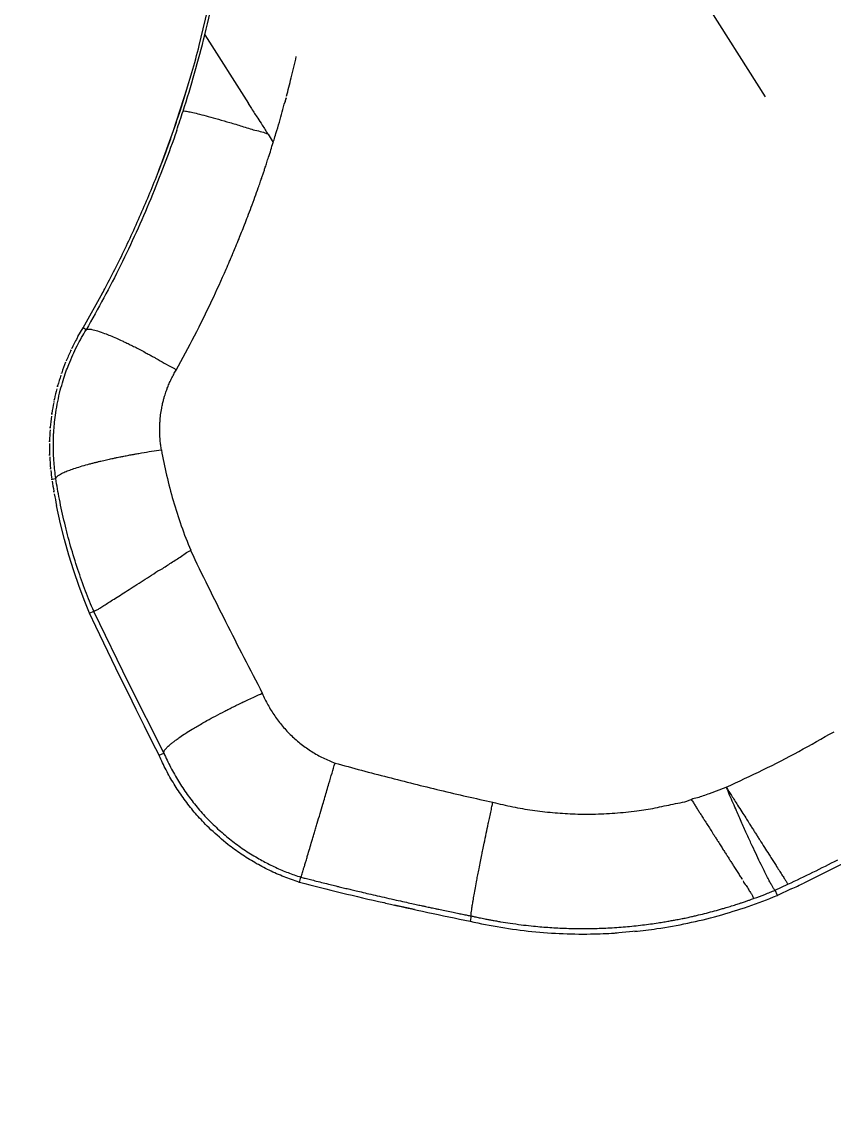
# Model space of a CAD drawing. Header units: millimetres. Extents: x 1145859089 to 1147511753, y -1047484727 to -1047247487.
# Drawn here: x 1146328452.3 to 1146328597.6, y -1047439580.3 to -1047439384 of the extents above; entities that cross this region are included whole.
import ezdxf
from ezdxf.xclip import XClip

# ---------------------------------------------------------------- set-up
doc = ezdxf.new("R2010")
doc.units = ezdxf.units.MM
doc.header["$LTSCALE"] = 100
doc.header["$MEASUREMENT"] = 0
doc.header["$XCLIPFRAME"] = 2
doc.linetypes.add('CENTERX2', pattern=[4, 2.5, -0.5, 0.5, -0.5])
doc.linetypes.add('단지배치도$0$CENTER', pattern=[31, 30, -0.5, 0, -0.5])
doc.layers.get('0').update_dxf_attribs({"linetype": 'CONTINUOUS'})
for name, color, linetype in [('L-지중매입', 3, 'CENTERX2'), ('XREF', 135, 'CONTINUOUS'), ('단지배치도$0$W240910', 135, 'CONTINUOUS')]:
    doc.layers.add(name, color=color, linetype=linetype)

# ---------------------------------------------------------------- blocks, each defined once
blk = doc.blocks.new('단지배치도$0$zw$9902')
at = {"layer": '단지배치도$0$W240910', "linetype": '단지배치도$0$CENTER', "ltscale": 50}
blk.add_line((59583, -67511.43), (59911.68, -68028.08), dxfattribs=at)
at = {"layer": '단지배치도$0$W240910', "linetype": 'ByBlock', "ltscale": 20}
for p, q in [((59810.41, -68018.91), (59812.25, -68011.2)), ((59811.41, -68017.02), (59811.4, -68017.01)), ((59811.41, -68017.02), (59819.22, -68029.31)), ((59805.83, -68034.1), (59808.27, -68026.55)), ((59819.8, -68030.21), (59819.23, -68029.31)), ((59803.1, -68041.54), (59805.83, -68034.1)), ((59822.72, -68034.8), (59823.65, -68036.27)), ((59823.65, -68036.3), (59823.65, -68036.27)), ((59789.63, -68069.46), (59793.16, -68063.12)), ((59788.71, -68071.01), (59789.63, -68069.46)), ((59790.18, -68069.79), (59789.63, -68069.46)), ((59790.18, -68069.79), (59790.18, -68069.79)), ((59784.06, -68096.5), (59784.76, -68096.4)), ((59785.59, -68104.49), (59784.88, -68101.23)), ((59786.3, -68107.33), (59785.59, -68104.49)), ((59787.09, -68110.14), (59786.3, -68107.33)), ((59787.97, -68112.93), (59787.09, -68110.14)), ((59808.9, -68109.24), (59808.86, -68109.27)), ((59788.93, -68115.7), (59787.97, -68112.93)), ((59789.96, -68118.43), (59788.93, -68115.7)), ((59790.8, -68120.49), (59789.96, -68118.43)), ((59790.81, -68120.49), (59791.54, -68120.16)), ((59791.54, -68120.16), (59791.55, -68120.17)), ((59791.54, -68120.16), (59791.54, -68120.16)), ((59791.55, -68120.17), (59791.55, -68120.18)), ((59791.55, -68120.18), (59791.56, -68120.2)), ((59791.94, -68122.89), (59790.8, -68120.49)), ((59791.56, -68120.2), (59791.58, -68120.22)), ((59791.58, -68120.22), (59791.59, -68120.25)), ((59791.6, -68120.25), (59791.58, -68120.26)), ((59791.58, -68120.26), (59797.69, -68132.87)), ((59793.35, -68125.87), (59791.94, -68122.89)), ((59794.78, -68128.84), (59793.35, -68125.87)), ((59796.22, -68131.81), (59794.78, -68128.84)), ((59797.67, -68134.77), (59796.22, -68131.81)), ((59797.69, -68132.87), (59804.06, -68145.51)), ((59799.13, -68137.73), (59797.67, -68134.77)), ((59800.6, -68140.68), (59799.13, -68137.73)), ((59802.08, -68143.63), (59800.6, -68140.68)), ((59803.23, -68145.9), (59802.08, -68143.63)), ((59803.24, -68145.9), (59804.06, -68145.51)), ((59804.06, -68145.5), (59804.06, -68145.51)), ((59901.7, -68152.75), (59904.68, -68151.63)), ((59926.43, -68164.85), (59923.83, -68166.19)), ((59923.83, -68166.19), (59921.21, -68167.5)), ((59828.33, -68168.66), (59828.6, -68167.73)), ((59913.44, -68170.05), (59915.73, -68169)), ((59921.21, -68167.5), (59918.57, -68168.78)), ((59913.85, -68170.98), (59913.44, -68170.05)), ((59913.8, -68171), (59913.85, -68170.98)), ((59916.33, -68169.84), (59913.85, -68170.98)), ((59843.56, -68172.33), (59843.42, -68172.3)), ((59843.71, -68172.36), (59843.56, -68172.33)), ((59848.92, -68173.52), (59845.37, -68172.74)), ((59859.08, -68174.67), (59858.88, -68175.61)), ((59888.65, -68177.4), (59884.83, -68177.73))]:
    blk.add_line(p, q, dxfattribs=at)
at = {"layer": '단지배치도$0$W240910'}
for radius in [11431.38, 11931.38]:
    blk.add_arc((57394.29, -57699.4), radius, 251.62775, 321.418131, dxfattribs=at)
at = {"layer": '단지배치도$0$W240910', "linetype": 'ByBlock', "ltscale": 20}
for centre, radius, start, end in [((59612.7, -67967.89), 204.69, 346.1128, 348.4221), ((59616.61, -67969.07), 200.61, 342.12, 346.1719), ((59614.3, -67968.31), 203.03, 341.0934, 342.118), ((59823.79, -68090.61), 40.19, 150.8016, 154.0031), ((59824.16, -68090.79), 40.59, 153.9968, 154.5527), ((59823.88, -68090.66), 40.28, 154.5497, 157.4229), ((59823.52, -68090.51), 39.9, 158.0653, 160.9068), ((59823.57, -68090.53), 39.95, 157.4259, 158.065), ((59823.68, -68090.57), 40.07, 161.5826, 164.406), ((59823.63, -68090.55), 40.01, 160.905, 161.5821), ((59823.7, -68090.57), 40.09, 165.2012, 167.9612), ((59823.72, -68090.58), 40.11, 164.4057, 165.2015), ((59823.68, -68090.57), 40.06, 168.8364, 171.6236), ((59823.59, -68090.55), 39.98, 168.3625, 168.8357), ((59823.64, -68090.56), 40.02, 167.9617, 168.3624), ((59823.72, -68090.57), 40.1, 171.6231, 172.3807), ((59823.69, -68090.57), 40.08, 172.3804, 175.1782), ((59823.52, -68090.56), 39.9, 175.872, 178.6978), ((59823.63, -68090.57), 40.02, 175.1787, 175.8737), ((59823.57, -68090.56), 39.96, 178.698, 179.3483), ((59823.9, -68090.56), 40.28, 179.3513, 182.2168), ((59824.19, -68090.55), 40.58, 182.2139, 182.7752), ((59823.97, -68090.56), 40.35, 182.7725, 185.726), ((59822.72, -68090.68), 39.1, 185.7422, 186.3271), ((59821.85, -68090.78), 38.22, 186.3206, 188.6137), ((59881.55, -68081.87), 98.59, 188.5365, 188.7365), ((59881.89, -68081.82), 98.93, 188.737, 189.792), ((59882.23, -68081.76), 99.28, 189.7915, 190.0766), ((59882.6, -68081.69), 99.65, 190.0772, 191.3044), ((59810.44, -67943.68), 248.7, 295.0466, 297.3309), ((59839.81, -68132.61), 37.83, 252.2103, 252.3443), ((59978.82, -67578.47), 609.06, 255.69573, 257.15525), ((59803.38, -67927.81), 267.09, 295.0177, 295.55), ((59978.82, -67578.47), 609.06, 257.18346, 258.64306)]:
    blk.add_arc(centre, radius, start, end, dxfattribs=at)
for points, knots in [([(59793.06, -68063.32), (59793.26, -68062.95), (59794.76, -68060.13), (59797.43, -68054.8), (59800.84, -68047.23), (59803.93, -68039.52), (59806.71, -68031.69), (59808.82, -68024.8), (59810.01, -68020.53), (59810.41, -68018.91)], [0, 0, 0, 0, 1.268591, 9.572434, 17.876043, 26.179379, 34.482432, 42.785216, 47.783932, 47.783932, 47.783932, 47.783932]), ([(59826.03, -68028), (59826.31, -68026.91), (59826.93, -68024.54), (59827.49, -68022.16), (59827.78, -68020.88)], [0, 0, 0, 0, 3.379338, 7.331471, 7.331471, 7.331471, 7.331471]), ([(59823.65, -68036.27), (59823.7, -68036.12), (59823.86, -68035.58), (59824.23, -68034.37), (59824.9, -68032.09), (59825.43, -68030.19), (59825.76, -68028.98)], [0, 0, 0, 0, 0.462729, 1.684278, 3.813673, 7.586353, 7.586353, 7.586353, 7.586353]), ([(59825.76, -68028.98), (59825.82, -68028.76), (59825.92, -68028.44), (59826, -68028.11), (59826.02, -68028)], [0, 0, 0, 0, 0.674098, 1.017934, 1.017934, 1.017934, 1.017934]), ([(59807.53, -68030.66), (59807.8, -68030.6), (59808.39, -68030.72), (59809.37, -68030.92), (59810.59, -68031.22), (59812.12, -68031.63), (59813.91, -68032.13), (59815.92, -68032.71), (59817.32, -68033.13), (59818.05, -68033.35)], [0, 0, 0, 0, 0.826395, 1.745737, 3.011497, 4.60525, 6.488135, 8.602852, 10.877877, 10.877877, 10.877877, 10.877877]), ([(59819.79, -68030.21), (59820.1, -68030.8), (59820.8, -68031.74), (59821.58, -68033.02), (59822.2, -68033.98), (59822.55, -68034.53), (59822.72, -68034.8)], [0, 0, 0, 0, 1.999883, 3.490576, 4.503334, 5.445999, 5.445999, 5.445999, 5.445999]), ([(59818.05, -68033.35), (59818.83, -68033.59), (59820.35, -68034.15), (59822.02, -68034.38), (59822.72, -68034.8)], [0, 0, 0, 0, 2.444196, 4.888729, 4.888729, 4.888729, 4.888729]), ([(59806.38, -68034.1), (59805.68, -68036.17), (59804.19, -68040.28), (59801.77, -68046.37), (59799.16, -68052.38), (59796.36, -68058.29), (59793.37, -68064.1), (59791.26, -68067.91), (59790.18, -68069.79)], [0, 0, 0, 0, 6.553541, 13.107395, 19.657698, 26.199822, 32.731156, 39.253913, 39.253913, 39.253913, 39.253913]), ([(59822.82, -68038.9), (59823, -68038.48), (59823.25, -68037.61), (59823.45, -68036.71), (59823.65, -68036.3)], [0, 0, 0, 0, 1.361949, 2.732032, 2.732032, 2.732032, 2.732032]), ([(59817.53, -68053.49), (59817.68, -68053.09), (59818.02, -68052.26), (59818.54, -68050.93), (59819.12, -68049.45), (59819.74, -68047.8), (59820.36, -68046.1), (59820.89, -68044.62), (59821.29, -68043.48), (59821.56, -68042.7), (59821.75, -68042.13), (59821.93, -68041.61), (59822.08, -68041.16), (59822.29, -68040.55), (59822.54, -68039.83), (59822.69, -68039.22), (59822.82, -68038.9)], [0, 0, 0, 0, 1.265254, 2.693625, 4.284414, 6.036974, 7.976404, 9.718938, 10.766561, 11.591929, 12.194976, 12.575584, 13.246166, 13.62651, 14.499451, 15.521988, 15.521988, 15.521988, 15.521988]), ([(59806.29, -68076.98), (59807.39, -68074.94), (59809.63, -68070.86), (59812.58, -68064.83), (59814.62, -68060.36), (59815.75, -68057.74), (59816.18, -68056.74), (59816.55, -68055.87), (59817, -68054.78), (59817.35, -68053.95), (59817.53, -68053.49)], [0, 0, 0, 0, 6.970844, 13.960153, 20.130537, 21.704696, 22.517268, 23.38058, 24.5609, 26.059001, 26.059001, 26.059001, 26.059001]), ([(59785.1, -68082.62), (59785.24, -68081.95), (59785.53, -68080.68), (59786.03, -68078.91), (59786.54, -68077.37), (59787.12, -68075.85), (59787.77, -68074.3), (59788.54, -68072.7), (59789.34, -68071.2), (59789.9, -68070.25), (59790.18, -68069.79)], [0, 0, 0, 0, 2.059288, 3.899753, 5.5213, 6.923845, 8.779453, 10.55639, 12.254625, 13.874128, 13.874128, 13.874128, 13.874128]), ([(59790.18, -68069.79), (59790.28, -68069.7), (59790.66, -68069.64), (59791.33, -68069.73), (59792.32, -68069.99), (59793.4, -68070.38), (59794.53, -68070.83), (59795.56, -68071.27), (59796.5, -68071.7), (59797.32, -68072.09), (59798.08, -68072.46), (59798.91, -68072.87), (59799.79, -68073.35), (59800.44, -68073.63), (59800.75, -68073.84)], [0, 0, 0, 0, 0.386577, 1.061927, 2.075916, 3.430424, 4.511722, 5.705098, 6.82224, 7.590985, 8.436215, 9.358547, 10.356819, 11.46101, 11.46101, 11.46101, 11.46101]), ([(59800.75, -68073.84), (59800.96, -68073.98), (59801.42, -68074.18), (59802.03, -68074.53), (59802.56, -68074.82), (59803.03, -68075.09), (59803.8, -68075.52), (59804.85, -68076.19), (59805.89, -68076.62), (59806.29, -68076.98)], [0, 0, 0, 0, 0.785509, 1.485574, 2.097317, 2.619131, 3.08624, 4.748278, 6.376057, 6.376057, 6.376057, 6.376057]), ([(59803.65, -68091.26), (59803.63, -68091.11), (59803.56, -68090.71), (59803.46, -68089.93), (59803.37, -68088.83), (59803.34, -68087.77), (59803.36, -68086.86), (59803.42, -68085.62), (59803.59, -68084.32), (59803.85, -68083.02), (59804.03, -68082.31), (59804.2, -68081.7), (59804.36, -68081.2), (59804.52, -68080.72), (59804.68, -68080.29), (59804.85, -68079.85), (59805.02, -68079.44), (59805.21, -68079.02), (59805.48, -68078.45), (59805.83, -68077.77), (59806.14, -68077.24), (59806.29, -68076.98)], [0, 0, 0, 0, 0.447889, 1.227569, 2.33458, 3.761479, 4.417731, 5.072633, 7.479468, 8.321554, 9.059096, 9.691757, 10.219254, 10.641465, 11.188179, 11.598801, 12.056191, 12.53337, 12.98429, 13.920151, 14.827012, 14.827012, 14.827012, 14.827012]), ([(59784.76, -68096.4), (59784.62, -68095.45), (59784.39, -68093.45), (59784.3, -68091.13), (59784.32, -68089.62), (59784.34, -68088.96), (59784.37, -68088.38), (59784.42, -68087.49), (59784.53, -68086.22), (59784.75, -68084.52), (59784.97, -68083.29), (59785.1, -68082.62)], [0, 0, 0, 0, 2.881319, 6.031147, 6.947928, 7.421278, 8.001605, 8.688921, 10.100092, 11.819439, 13.847041, 13.847041, 13.847041, 13.847041]), ([(59784.76, -68096.4), (59784.82, -68096.09), (59785.41, -68095.7), (59786.18, -68095.3), (59787.06, -68094.94), (59788.04, -68094.59), (59789.2, -68094.23), (59790.23, -68093.93), (59791.08, -68093.71), (59791.68, -68093.55), (59792.26, -68093.41), (59792.8, -68093.28), (59793.31, -68093.16), (59793.82, -68093.05), (59794.31, -68092.94), (59794.77, -68092.84), (59795.25, -68092.73), (59795.73, -68092.63), (59796.3, -68092.52), (59796.99, -68092.38), (59797.79, -68092.23), (59798.55, -68092.09), (59799.3, -68091.95), (59800.39, -68091.76), (59801.87, -68091.52), (59803.07, -68091.34), (59803.65, -68091.26)], [0, 0, 0, 0, 0.930778, 1.822635, 2.698098, 3.748874, 4.966424, 6.336361, 6.979675, 7.601023, 8.194445, 8.754886, 9.278129, 9.760713, 10.311777, 10.788105, 11.186525, 11.766369, 12.258329, 12.951947, 13.874187, 14.693756, 15.269929, 16.166147, 18.008381, 19.783573, 19.783573, 19.783573, 19.783573]), ([(59803.65, -68091.26), (59803.9, -68092.79), (59804.54, -68095.84), (59805.71, -68100.38), (59807.15, -68104.86), (59808.29, -68107.79), (59808.9, -68109.24)], [0, 0, 0, 0, 4.654605, 9.339655, 14.057769, 18.772347, 18.772347, 18.772347, 18.772347]), ([(59787.41, -68108.5), (59787.03, -68107.15), (59786.29, -68104.35), (59785.42, -68100.31), (59784.95, -68097.63), (59784.76, -68096.4)], [0, 0, 0, 0, 4.22334, 8.664264, 12.398343, 12.398343, 12.398343, 12.398343]), ([(59791.54, -68120.16), (59791.03, -68118.96), (59790.03, -68116.48), (59788.64, -68112.59), (59787.81, -68109.89), (59787.41, -68108.5)], [0, 0, 0, 0, 3.913393, 8.038625, 12.375794, 12.375794, 12.375794, 12.375794]), ([(59803.43, -68112.72), (59804.05, -68112.42), (59805.18, -68111.54), (59807.04, -68110.5), (59808.18, -68109.55), (59808.86, -68109.27)], [0, 0, 0, 0, 2.066728, 4.230388, 6.431366, 6.431366, 6.431366, 6.431366]), ([(59808.86, -68109.27), (59810.89, -68113.54), (59815.13, -68122.08), (59819.49, -68130.55), (59821.7, -68134.82)], [0, 0, 0, 0, 14.1958, 28.595231, 28.595231, 28.595231, 28.595231]), ([(59791.59, -68120.25), (59791.6, -68120.04), (59792.2, -68119.95), (59792.68, -68119.52), (59793.41, -68119.1), (59794.23, -68118.56), (59795.22, -68117.94), (59796.35, -68117.22), (59797.59, -68116.43), (59798.95, -68115.57), (59800.39, -68114.64), (59801.92, -68113.72), (59802.89, -68112.98), (59803.43, -68112.72)], [0, 0, 0, 0, 0.629204, 1.261724, 2.07872, 3.077214, 4.249248, 5.58909, 7.074568, 8.680518, 10.40106, 12.208852, 14.032259, 14.032259, 14.032259, 14.032259]), ([(59804.06, -68145.5), (59804.03, -68145.27), (59804.31, -68144.87), (59804.77, -68144.37), (59805.27, -68143.93), (59805.8, -68143.51), (59806.34, -68143.11), (59807.06, -68142.59), (59808.01, -68141.96), (59809.03, -68141.32), (59810, -68140.75), (59810.87, -68140.24), (59811.98, -68139.61), (59813.35, -68138.87), (59814.67, -68138.18), (59815.74, -68137.63), (59816.55, -68137.22), (59817.41, -68136.8), (59818.15, -68136.45), (59818.76, -68136.16), (59819.43, -68135.84), (59820.41, -68135.39), (59821.23, -68135.02), (59821.7, -68134.82)], [0, 0, 0, 0, 0.69204, 1.293281, 2.081195, 2.671542, 3.340075, 4.085625, 5.342847, 6.754984, 7.695639, 8.708164, 9.789286, 11.528422, 13.386865, 14.242456, 15.149533, 16.103876, 17.100029, 17.607413, 18.147031, 19.321034, 20.845298, 20.845298, 20.845298, 20.845298]), ([(59821.7, -68134.82), (59821.98, -68135.53), (59822.67, -68136.91), (59823.88, -68138.89), (59825.29, -68140.73), (59826.88, -68142.43), (59828.63, -68143.95), (59830.53, -68145.29), (59832.55, -68146.43), (59833.98, -68147.03), (59834.7, -68147.3)], [0, 0, 0, 0, 2.306838, 4.611291, 6.936627, 9.255405, 11.580621, 13.895868, 16.219767, 18.529919, 18.529919, 18.529919, 18.529919]), ([(59904.68, -68151.63), (59906.88, -68150.61), (59911.27, -68148.58), (59917.7, -68145.27), (59921.88, -68142.88), (59923.97, -68141.7)], [0, 0, 0, 0, 7.264302, 14.503366, 21.703246, 21.703246, 21.703246, 21.703246]), ([(59804.06, -68145.5), (59804.44, -68146.37), (59805.26, -68148.09), (59806.66, -68150.56), (59808.24, -68152.94), (59809.99, -68155.2), (59811.89, -68157.33), (59813.26, -68158.65), (59813.96, -68159.29)], [0, 0, 0, 0, 2.841708, 5.691442, 8.544539, 11.396169, 14.246509, 17.100018, 17.100018, 17.100018, 17.100018]), ([(59812.5, -68159.24), (59812.07, -68158.82), (59810.96, -68157.71), (59809.27, -68155.82), (59807.49, -68153.51), (59805.88, -68151.08), (59804.47, -68148.57), (59803.64, -68146.84), (59803.27, -68145.98)], [0, 0, 0, 0, 1.793111, 4.704543, 7.615341, 10.525352, 13.434601, 16.259769, 16.259769, 16.259769, 16.259769]), ([(59828.6, -68167.73), (59828.67, -68167.6), (59828.74, -68167.31), (59828.88, -68166.9), (59829.02, -68166.44), (59829.19, -68165.9), (59829.38, -68165.28), (59829.59, -68164.58), (59829.85, -68163.69), (59830.18, -68162.58), (59830.51, -68161.47), (59830.8, -68160.51), (59831.04, -68159.71), (59831.28, -68158.89), (59831.61, -68157.77), (59832.02, -68156.36), (59832.48, -68154.82), (59832.89, -68153.43), (59833.25, -68152.19), (59833.68, -68150.74), (59834.16, -68149.11), (59834.53, -68147.9), (59834.7, -68147.3)], [0, 0, 0, 0, 0.449201, 0.870347, 1.312687, 1.899182, 2.550008, 3.276556, 4.068677, 5.35636, 6.730825, 7.54418, 8.381339, 9.237518, 10.107956, 11.873008, 13.640881, 14.924686, 16.222354, 17.522148, 19.450202, 21.319987, 21.319987, 21.319987, 21.319987]), ([(59834.7, -68147.3), (59836.29, -68147.71), (59839.42, -68148.61), (59844.12, -68149.83), (59848.8, -68151.02), (59853.51, -68152.17), (59858.23, -68153.29), (59861.39, -68153.97), (59862.94, -68154.33)], [0, 0, 0, 0, 4.921841, 9.776253, 14.561525, 19.395995, 24.336611, 29.104186, 29.104186, 29.104186, 29.104186]), ([(59898.43, -68153.8), (59898.76, -68153.6), (59899.55, -68153.51), (59900.62, -68153.11), (59901.34, -68152.87), (59901.7, -68152.75)], [0, 0, 0, 0, 1.183598, 2.29214, 3.440157, 3.440157, 3.440157, 3.440157]), ([(59904.68, -68151.63), (59905, -68152.13), (59905.68, -68153.19), (59906.61, -68154.66), (59907.46, -68155.99), (59908.13, -68157.04), (59908.68, -68157.91), (59909.13, -68158.63), (59909.54, -68159.26), (59909.92, -68159.87), (59910.3, -68160.46), (59910.84, -68161.3), (59911.5, -68162.34), (59912.21, -68163.46), (59912.79, -68164.37), (59913.26, -68165.11), (59913.75, -68165.89), (59914.25, -68166.67), (59914.74, -68167.43), (59915.13, -68168.04), (59915.45, -68168.55), (59915.64, -68168.85), (59915.73, -68169)], [0, 0, 0, 0, 1.766105, 3.789667, 5.227974, 6.480616, 7.534682, 8.299384, 9.046149, 9.77297, 10.478072, 11.159918, 12.75481, 14.18268, 15.124688, 16.003017, 16.812133, 17.88619, 18.782929, 19.518003, 20.062871, 20.580315, 20.580315, 20.580315, 20.580315]), ([(59911.61, -68166.86), (59911.4, -68166.39), (59910.88, -68165.41), (59910.14, -68163.82), (59909.31, -68162.06), (59908.59, -68160.48), (59907.97, -68159.12), (59907.48, -68158.03), (59907, -68156.94), (59906.48, -68155.76), (59905.92, -68154.47), (59905.28, -68153.07), (59904.93, -68152.08), (59904.68, -68151.63)], [0, 0, 0, 0, 1.564142, 3.325004, 5.262277, 7.399786, 8.528767, 9.736137, 10.982466, 12.122012, 13.598393, 15.198767, 16.737856, 16.737856, 16.737856, 16.737856]), ([(59859.08, -68174.67), (59859, -68174.5), (59859.11, -68174.1), (59859.15, -68173.5), (59859.27, -68172.77), (59859.41, -68171.88), (59859.6, -68170.81), (59859.82, -68169.58), (59860.04, -68168.38), (59860.26, -68167.25), (59860.48, -68166.14), (59860.71, -68164.96), (59860.94, -68163.82), (59861.16, -68162.74), (59861.43, -68161.44), (59861.75, -68159.89), (59862.06, -68158.41), (59862.33, -68157.16), (59862.55, -68156.14), (59862.76, -68155.17), (59862.88, -68154.59), (59862.94, -68154.34)], [0, 0, 0, 0, 0.545333, 1.111264, 1.856496, 2.751032, 3.830629, 5.089486, 6.515796, 7.489334, 8.559229, 9.904418, 11.101251, 12.041752, 13.209308, 15.065064, 16.801774, 17.73696, 18.900637, 19.937199, 20.706411, 20.706411, 20.706411, 20.706411]), ([(59862.94, -68154.33), (59864.12, -68154.61), (59866.46, -68155.17), (59870.02, -68155.77), (59873.61, -68156.19), (59877.21, -68156.43), (59880.94, -68156.47), (59884.77, -68156.3), (59888.48, -68155.91), (59891.98, -68155.38), (59895.19, -68154.6), (59897.42, -68154.27), (59898.43, -68153.8)], [0, 0, 0, 0, 3.632436, 7.214714, 10.835867, 14.452148, 18.050733, 22.006283, 25.937991, 29.263585, 32.581286, 35.905004, 35.905004, 35.905004, 35.905004]), ([(59898.43, -68153.8), (59898.47, -68153.93), (59898.72, -68154.21), (59899.01, -68154.74), (59899.4, -68155.33), (59899.77, -68155.92), (59900.16, -68156.52), (59900.54, -68157.12), (59900.96, -68157.79), (59901.42, -68158.51), (59901.96, -68159.36), (59902.45, -68160.12), (59902.88, -68160.8), (59903.28, -68161.42), (59903.7, -68162.09), (59904.14, -68162.79), (59904.55, -68163.43), (59904.94, -68164.03), (59905.32, -68164.63), (59905.7, -68165.23), (59906.1, -68165.86), (59906.53, -68166.53), (59906.97, -68167.23), (59907.26, -68167.69), (59907.4, -68167.91)], [0, 0, 0, 0, 0.40663, 1.101068, 1.813156, 2.515255, 3.200758, 3.975667, 4.632084, 5.580412, 6.54713, 7.637253, 8.296813, 8.972935, 9.841725, 10.680031, 11.430032, 12.119253, 12.844371, 13.556454, 14.252437, 15.087388, 15.935519, 16.722074, 16.722074, 16.722074, 16.722074]), ([(59828.25, -68168.63), (59827.36, -68168.34), (59825.56, -68167.69), (59822.92, -68166.53), (59820.35, -68165.16), (59817.88, -68163.61), (59815.21, -68161.7), (59813.52, -68160.11), (59812.5, -68159.24)], [0, 0, 0, 0, 2.819755, 5.728449, 8.637903, 11.548144, 14.459024, 18.488384, 18.488384, 18.488384, 18.488384]), ([(59813.96, -68159.29), (59814.66, -68159.92), (59816.1, -68161.14), (59818.39, -68162.81), (59820.34, -68164.02), (59821.88, -68164.88), (59822.96, -68165.44), (59824.06, -68165.97), (59825.17, -68166.46), (59826.29, -68166.92), (59827.43, -68167.34), (59828.2, -68167.6), (59828.6, -68167.73)], [0, 0, 0, 0, 2.820202, 5.652012, 8.49461, 9.712081, 10.930023, 12.147749, 13.367822, 14.589538, 15.767534, 17.021847, 17.021847, 17.021847, 17.021847]), ([(59913.44, -68170.05), (59913.27, -68169.99), (59913.11, -68169.61), (59912.79, -68169.14), (59912.46, -68168.51), (59912.06, -68167.74), (59911.75, -68167.18), (59911.61, -68166.86)], [0, 0, 0, 0, 0.530231, 1.068424, 1.775653, 2.645419, 3.68353, 3.68353, 3.68353, 3.68353]), ([(59828.6, -68167.73), (59828.86, -68167.8), (59829.43, -68167.94), (59830.35, -68168.17), (59831.41, -68168.44), (59832.58, -68168.73), (59833.76, -68169.02), (59834.72, -68169.26), (59835.43, -68169.43), (59835.94, -68169.56), (59836.56, -68169.71), (59837.32, -68169.89), (59838.31, -68170.12), (59839.45, -68170.4), (59840.79, -68170.71), (59842.3, -68171.06), (59843.92, -68171.43), (59845.56, -68171.8), (59847.07, -68172.14), (59848.36, -68172.42), (59849.41, -68172.65), (59850.24, -68172.83), (59850.86, -68172.96), (59851.46, -68173.09), (59852.04, -68173.21), (59852.67, -68173.35), (59853.41, -68173.5), (59854.38, -68173.71), (59855.49, -68173.94), (59856.56, -68174.16), (59857.49, -68174.35), (59858.32, -68174.51), (59858.84, -68174.62), (59859.08, -68174.67)], [0, 0, 0, 0, 0.80711, 1.754338, 2.84172, 4.087611, 5.393996, 6.473409, 7.071229, 7.566506, 8.043536, 8.992257, 9.912858, 11.090715, 12.525852, 14.02463, 15.734029, 17.518769, 19.069157, 20.385203, 21.466948, 22.314447, 22.927752, 23.371117, 24.15612, 24.685855, 25.311787, 26.418611, 27.664944, 28.725321, 29.678608, 30.524851, 31.264089, 31.264089, 31.264089, 31.264089]), ([(59907.69, -68168.36), (59907.79, -68168.69), (59908.25, -68169.18), (59908.69, -68169.93), (59909.07, -68170.59), (59909.44, -68170.98), (59909.52, -68171.54), (59909.69, -68171.51)], [0, 0, 0, 0, 1.02279, 1.931102, 2.663899, 3.207625, 3.731837, 3.731837, 3.731837, 3.731837]), ([(59888.33, -68177.43), (59889.65, -68177.3), (59892.83, -68176.9), (59897.82, -68176.01), (59903.27, -68174.68), (59908.61, -68173.03), (59912.09, -68171.71), (59913.8, -68171)], [0, 0, 0, 0, 3.996211, 9.600635, 15.205056, 20.809477, 26.360622, 26.360622, 26.360622, 26.360622]), ([(59909.69, -68171.51), (59910.32, -68171.28), (59911.27, -68170.93), (59912.36, -68170.49), (59912.98, -68170.24), (59913.29, -68170.11), (59913.44, -68170.05)], [0, 0, 0, 0, 2.010176, 3.026176, 3.521833, 4.025205, 4.025205, 4.025205, 4.025205]), ([(59886.64, -68176.6), (59887.67, -68176.51), (59889.63, -68176.31), (59891.76, -68176.02), (59893.02, -68175.82), (59893.52, -68175.74), (59893.98, -68175.66), (59894.43, -68175.59), (59894.85, -68175.51), (59895.25, -68175.44), (59895.82, -68175.33), (59896.52, -68175.2), (59897.27, -68175.05), (59897.83, -68174.93), (59898.27, -68174.83), (59898.65, -68174.75), (59899.15, -68174.63), (59899.99, -68174.44), (59901.66, -68174.03), (59903.3, -68173.58), (59904.62, -68173.19), (59905.33, -68172.98), (59905.98, -68172.77), (59906.61, -68172.57), (59907.09, -68172.42), (59907.53, -68172.27), (59908.04, -68172.1), (59908.54, -68171.92), (59909.12, -68171.72), (59909.49, -68171.59), (59909.69, -68171.51)], [0, 0, 0, 0, 3.100927, 5.911369, 6.435938, 6.936096, 7.411864, 7.863253, 8.29027, 8.692914, 9.071186, 10.050827, 10.815371, 11.364731, 11.763317, 12.179639, 12.548914, 13.287503, 14.76487, 17.722411, 18.381878, 18.876401, 19.941374, 20.437068, 20.873522, 21.436199, 21.841152, 22.496679, 23.024619, 23.674417, 23.674417, 23.674417, 23.674417]), ([(59859.08, -68174.67), (59859.28, -68174.71), (59859.76, -68174.82), (59860.56, -68174.99), (59861.4, -68175.16), (59862.17, -68175.31), (59862.87, -68175.44), (59863.58, -68175.57), (59864.65, -68175.75), (59866.12, -68175.98), (59867.94, -68176.23), (59869.72, -68176.44), (59871.77, -68176.63), (59874.27, -68176.81), (59877.29, -68176.92), (59880.41, -68176.93), (59883.53, -68176.83), (59885.61, -68176.68), (59886.64, -68176.6)], [0, 0, 0, 0, 0.617661, 1.4687, 2.464813, 3.195171, 3.821585, 4.585677, 5.349337, 7.081726, 9.06618, 10.854362, 12.448485, 15.256615, 18.373099, 21.499443, 24.623924, 27.737325, 27.737325, 27.737325, 27.737325]), ([(59858.88, -68175.61), (59860.7, -68176.03), (59864.37, -68176.75), (59869.93, -68177.49), (59875.52, -68177.89), (59880.61, -68177.93), (59883.83, -68177.79), (59885.18, -68177.7)], [0, 0, 0, 0, 5.604747, 11.209491, 16.814234, 22.41898, 26.475197, 26.475197, 26.475197, 26.475197])]:
    blk.add_open_spline(points, degree=3, knots=knots, dxfattribs=at)
blk.add_open_spline([(59907.4, -68167.91), (59907.5, -68168.06), (59907.63, -68168.19), (59907.69, -68168.36)], degree=3, dxfattribs=at)
blk = doc.blocks.new('단지배치도')
blk.add_blockref('단지배치도$0$zw$9902', (141034.19, 142437.16))

msp = doc.modelspace()

# ---------------------------------------------------------------- linework, layer by layer
at = {"layer": 'L-지중매입', "ltscale": 2}
msp.add_arc((1146292364.149594, -1047402174.186541, 0), 45716.750817, 303.4822833292, 333.0437788935, dxfattribs=at)

# ---------------------------------------------------------------- block references
at = {"layer": 'XREF'}
ref = msp.add_blockref('단지배치도', (1146127639.433663, -1047513806.462535), dxfattribs=at)
XClip(ref).set_block_clipping_path([(72982.4064819524, 34919.7593965298), (360382.4067475507, 255319.7593436697)])

doc.saveas('drawing.dxf')
